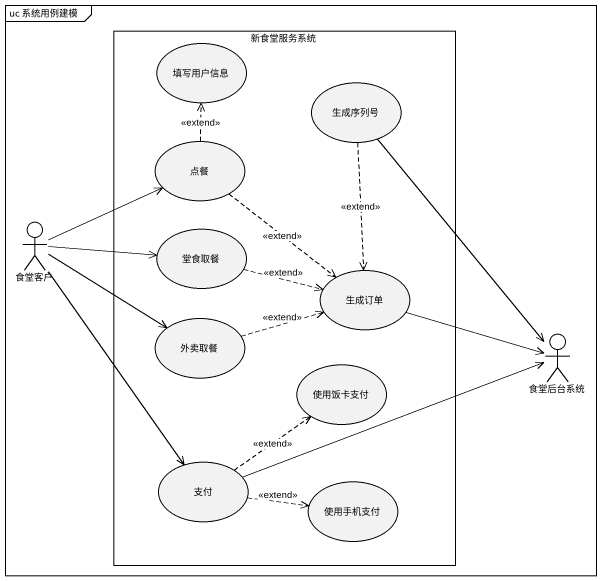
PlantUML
@startuml
mainframe uc 系统用例建模
rectangle 新食堂服务系统 {
  usecase 填写用户信息
  usecase 生成序列号
  usecase 点餐
  usecase 堂食取餐
  usecase 生成订单
  usecase 外卖取餐
  usecase 使用饭卡支付
  usecase 支付
  usecase 使用手机支付
}
actor 食堂客户
actor 食堂后台系统
生成序列号 ..> 生成订单 : <<extend>>
生成序列号 --> 食堂后台系统
点餐 .up.> 填写用户信息 : <<extend>>
点餐 ..> 生成订单 : <<extend>>
食堂客户 -right-> 点餐
食堂客户 -right-> 堂食取餐
食堂客户 -right-> 外卖取餐
食堂客户 --> 支付
堂食取餐 .right.> 生成订单 : <<extend>>
生成订单 -right-> 食堂后台系统
外卖取餐 .right.> 生成订单 : <<extend>>
支付 -right-> 食堂后台系统
支付 .up.> 使用饭卡支付 : <<extend>>
支付 .right.> 使用手机支付 : <<extend>>
@enduml
